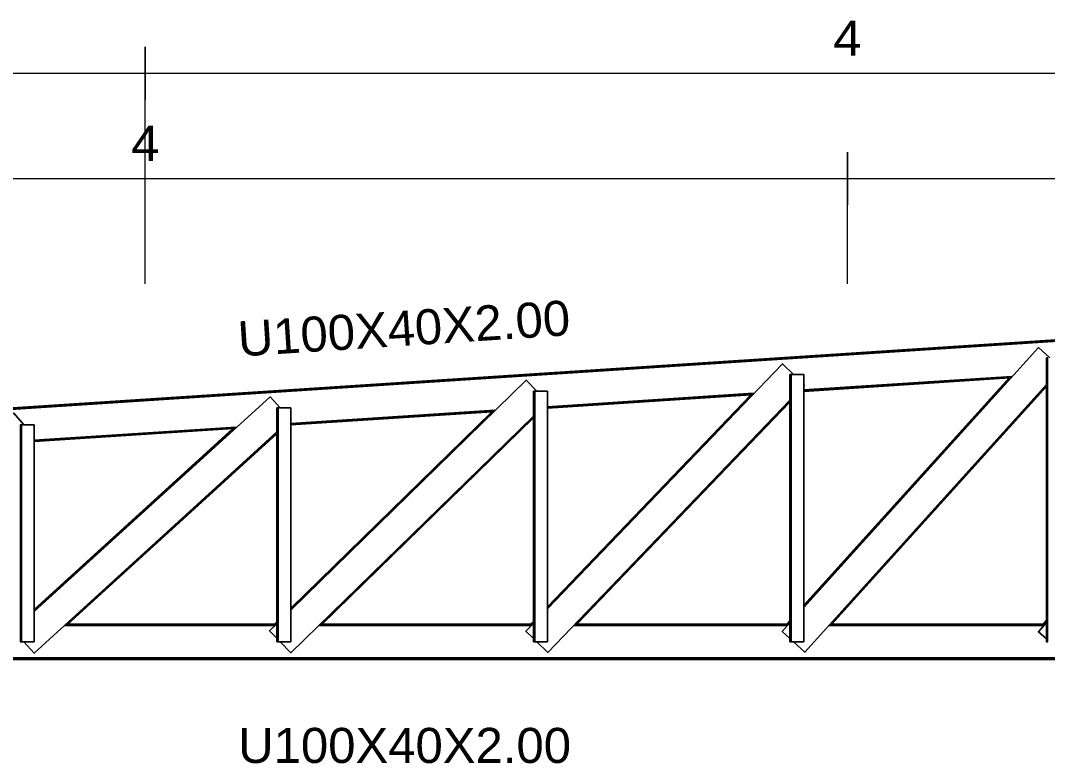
# Model space of a CAD drawing. Header units: millimetres. Extents: x 0 to 123, y 0 to 42.
# Drawn here: x 29.702 to 32.627, y 16.727 to 18.844 of the extents above; entities that cross this region are included whole.
import ezdxf
from ezdxf.enums import TextEntityAlignment as Align

# ---------------------------------------------------------------- set-up
doc = ezdxf.new("R2010")
doc.units = ezdxf.units.MM
for name, color, linetype, lineweight in [('BARRAS_DE_ACO', 7, 'Continuous', 0), ('COTAS', 13, 'Continuous', 0), ('REFERENCIA_DAS_BARRAS', 2, 'Continuous', 0)]:
    doc.layers.add(name, color=color, linetype=linetype, lineweight=lineweight)
doc.styles.add('CYPETXT', font='arial.ttf', dxfattribs={"height": 0.2})

msp = doc.modelspace()

# ---------------------------------------------------------------- linework, layer by layer
at = {"layer": 'BARRAS_DE_ACO'}
for p, q in [((26.78596, 17.55138), (35.5266, 18.12182)), ((35.5266, 18.12182), (26.78596, 17.55138)), ((26.79064, 17.55138), (35.52922, 18.12169)), ((35.52922, 18.12169), (26.79064, 17.55138)), ((26.80165, 17.55123), (35.54254, 18.12169)), ((35.54254, 18.12169), (26.80165, 17.55123)), ((32.60136, 17.91217), (32.60146, 17.91207)), ((32.6237, 17.07369), (32.6237, 17.88292)), ((32.62453, 17.88292), (32.62487, 17.88292)), ((32.62586, 17.88292), (32.62617, 17.88292)), ((31.87149, 17.86545), (31.87159, 17.86535)), ((31.14089, 17.81959), (31.14181, 17.81865)), ((31.14181, 17.81865), (31.17221, 17.78754)), ((31.89293, 17.07369), (31.89293, 17.83523)), ((31.89312, 17.83523), (31.89324, 17.83523)), ((31.89509, 17.83523), (31.8954, 17.83523)), ((31.89552, 17.83523), (31.89693, 17.83523)), ((31.93293, 17.83523), (31.93293, 17.07369)), ((31.93293, 17.79109), (32.52535, 17.82975)), ((32.52535, 17.82975), (31.93293, 17.79109)), ((31.93293, 17.17405), (32.52483, 17.82949)), ((32.52483, 17.82949), (31.93293, 17.17405)), ((31.93293, 17.78955), (32.52301, 17.82806)), ((32.52301, 17.82806), (31.93293, 17.78955)), ((31.93293, 17.17599), (32.52083, 17.82701)), ((32.52083, 17.82701), (31.93293, 17.17599)), ((31.93293, 17.78825), (32.52021, 17.82658)), ((32.52021, 17.82658), (31.93293, 17.78825)), ((31.93293, 17.17728), (32.51855, 17.82578)), ((32.51855, 17.82578), (31.93293, 17.17728)), ((31.93293, 17.78738), (32.51831, 17.82559)), ((32.51831, 17.82559), (31.93293, 17.78738)), ((31.93293, 17.17774), (32.5177, 17.82529)), ((32.5177, 17.82529), (31.93293, 17.17774)), ((31.93293, 17.78708), (32.51765, 17.82524)), ((32.51765, 17.82524), (31.93293, 17.78708)), ((32.51765, 17.82524), (31.93293, 17.17774)), ((31.93293, 17.17774), (32.51765, 17.82524)), ((32.51781, 17.82535), (32.5177, 17.82529)), ((32.51781, 17.82535), (32.51831, 17.82559)), ((32.5188, 17.8259), (32.51855, 17.82578)), ((32.5188, 17.8259), (32.52021, 17.82658)), ((32.52089, 17.82704), (32.52083, 17.82701)), ((32.52089, 17.82704), (32.52301, 17.82806)), ((32.52368, 17.8286), (32.52301, 17.82806)), ((32.52368, 17.8286), (32.5242, 17.829)), ((32.5242, 17.829), (32.52483, 17.82949)), ((31.16216, 17.07369), (31.16216, 17.78754)), ((31.16235, 17.78754), (31.16247, 17.78754)), ((31.16432, 17.78754), (31.16416, 17.78754)), ((31.16475, 17.78754), (31.16616, 17.78754)), ((31.20216, 17.78754), (31.20216, 17.07369)), ((32.6237, 17.80689), (31.93526, 17.04454)), ((32.00539, 17.11991), (32.6237, 17.80461)), ((32.6237, 17.80461), (32.00539, 17.11991)), ((32.00914, 17.12213), (32.6237, 17.80267)), ((32.6237, 17.80267), (32.00914, 17.12213)), ((32.01129, 17.12321), (32.6237, 17.80138)), ((32.6237, 17.80138), (32.01129, 17.12321)), ((32.01208, 17.12364), (32.6237, 17.80093)), ((32.6237, 17.80093), (32.01208, 17.12364)), ((30.41125, 17.77296), (30.41213, 17.77199)), ((30.41213, 17.77199), (30.44144, 17.73984)), ((30.41213, 17.77199), (30.44144, 17.73984)), ((31.20216, 17.74339), (31.78953, 17.78173)), ((31.78953, 17.78173), (31.20216, 17.74339)), ((31.20216, 17.16995), (31.78898, 17.78147)), ((31.78898, 17.78147), (31.20216, 17.16995)), ((31.20216, 17.74186), (31.78706, 17.78003)), ((31.78706, 17.78003), (31.20216, 17.74186)), ((31.20216, 17.17182), (31.78479, 17.77897)), ((31.78479, 17.77897), (31.20216, 17.17182)), ((31.20216, 17.74056), (31.78413, 17.77854)), ((31.78413, 17.77854), (31.20216, 17.74056)), ((31.20216, 17.17307), (31.78239, 17.77773)), ((31.78239, 17.77773), (31.20216, 17.17307)), ((31.20216, 17.73969), (31.78214, 17.77754)), ((31.78214, 17.77754), (31.20216, 17.73969)), ((31.20216, 17.17351), (31.78151, 17.77725)), ((31.78151, 17.77725), (31.20216, 17.17351)), ((31.20216, 17.73938), (31.78145, 17.77719)), ((31.20216, 17.73938), (31.78145, 17.77719)), ((31.78145, 17.77719), (31.20216, 17.73938)), ((31.20216, 17.73938), (31.78145, 17.77719)), ((31.89293, 17.76194), (31.20359, 17.04357)), ((31.27897, 17.11991), (31.89293, 17.75972)), ((31.89293, 17.75972), (31.27897, 17.11991)), ((31.2829, 17.12213), (31.89293, 17.75785)), ((31.89293, 17.75785), (31.2829, 17.12213)), ((31.28514, 17.12321), (31.89293, 17.7566)), ((31.89293, 17.7566), (31.28514, 17.12321)), ((31.28597, 17.12364), (31.89293, 17.75616)), ((31.28602, 17.12369), (31.89293, 17.75616)), ((31.78168, 17.77733), (31.78151, 17.77725)), ((31.78168, 17.77733), (31.78214, 17.77754)), ((31.78282, 17.77793), (31.78239, 17.77773)), ((31.78282, 17.77793), (31.78413, 17.77854)), ((31.7851, 17.77912), (31.78479, 17.77897)), ((31.7851, 17.77912), (31.78706, 17.78003)), ((31.78795, 17.7807), (31.78706, 17.78003)), ((31.78795, 17.7807), (31.78826, 17.78093)), ((31.78826, 17.78093), (31.78898, 17.78147)), ((30.4314, 17.07369), (30.4314, 17.73984)), ((30.43309, 17.73984), (30.4334, 17.73984)), ((30.43355, 17.73984), (30.43386, 17.73984)), ((30.43398, 17.73984), (30.4354, 17.73984)), ((30.4714, 17.73984), (30.4714, 17.07369)), ((30.4714, 17.6957), (31.05292, 17.73365)), ((31.05292, 17.73365), (30.4714, 17.6957)), ((30.4714, 17.1659), (31.05234, 17.73339)), ((31.05234, 17.73339), (30.4714, 17.1659)), ((30.4714, 17.69417), (31.0503, 17.73195)), ((31.0503, 17.73195), (30.4714, 17.69417)), ((30.4714, 17.16772), (31.04791, 17.73088)), ((31.04791, 17.73088), (30.4714, 17.16772)), ((30.4714, 17.69287), (31.04722, 17.73045)), ((31.04722, 17.73045), (30.4714, 17.69287)), ((30.4714, 17.16893), (31.04539, 17.72963)), ((31.04539, 17.72963), (30.4714, 17.16893)), ((30.4714, 17.692), (31.04512, 17.72944)), ((31.04512, 17.72944), (30.4714, 17.692)), ((30.4714, 17.16935), (31.04446, 17.72914)), ((31.04446, 17.72914), (30.4714, 17.16935)), ((30.4714, 17.69169), (31.0444, 17.72909)), ((30.4714, 17.69169), (31.0444, 17.72909)), ((31.0444, 17.72909), (30.4714, 17.69169)), ((31.0444, 17.72909), (30.4714, 17.16935)), ((30.4714, 17.69169), (31.0444, 17.72909)), ((30.4714, 17.16935), (31.0444, 17.72909)), ((31.0447, 17.72925), (31.04446, 17.72914)), ((31.0447, 17.72925), (31.04512, 17.72944)), ((31.04602, 17.72991), (31.04539, 17.72963)), ((31.04602, 17.72991), (31.04722, 17.73045)), ((31.04851, 17.73115), (31.04791, 17.73088)), ((31.04851, 17.73115), (31.0503, 17.73195)), ((31.05143, 17.73275), (31.0503, 17.73195)), ((31.05143, 17.73275), (31.05151, 17.73281)), ((31.05151, 17.73281), (31.05234, 17.73339)), ((29.68257, 17.72536), (29.71067, 17.69215)), ((29.70208, 17.7023), (29.71067, 17.69215)), ((30.47163, 17.70673), (30.4714, 17.70698)), ((30.4714, 17.70698), (30.47163, 17.70673)), ((31.16216, 17.71692), (30.47183, 17.04257)), ((30.5532, 17.11991), (31.16216, 17.71478)), ((31.16216, 17.71478), (30.5532, 17.11991)), ((30.55732, 17.12213), (31.16216, 17.71296)), ((31.16216, 17.71296), (30.55732, 17.12213)), ((30.55967, 17.12321), (31.16216, 17.71175)), ((31.16216, 17.71175), (30.55967, 17.12321)), ((30.56055, 17.12364), (31.16216, 17.71132)), ((31.16216, 17.71132), (30.56055, 17.12364)), ((29.70278, 17.69215), (29.70263, 17.69215)), ((29.70263, 17.69215), (29.7031, 17.69215)), ((29.7031, 17.69215), (29.70321, 17.69215)), ((30.4314, 17.67183), (29.73997, 17.04154)), ((29.74063, 17.69215), (29.74063, 17.07369)), ((29.74063, 17.64801), (30.31532, 17.68551)), ((30.31532, 17.68551), (29.74063, 17.64801)), ((29.74063, 17.16193), (30.31471, 17.68525)), ((30.31471, 17.68525), (29.74063, 17.16193)), ((29.74063, 17.64647), (30.31254, 17.6838)), ((30.31254, 17.6838), (29.74063, 17.64647)), ((29.74063, 17.16369), (30.31001, 17.68272)), ((30.31001, 17.68272), (29.74063, 17.16369)), ((29.74063, 17.64517), (30.30927, 17.68229)), ((30.30927, 17.68229), (29.74063, 17.64517)), ((29.74063, 17.16486), (30.30734, 17.68146)), ((30.30734, 17.68146), (29.74063, 17.16486)), ((29.74063, 17.6443), (30.30705, 17.68127)), ((30.30705, 17.68127), (29.74063, 17.6443)), ((29.74063, 17.16527), (30.30635, 17.68097)), ((30.30635, 17.68097), (29.74063, 17.16527)), ((29.74063, 17.644), (30.30629, 17.68092)), ((30.30629, 17.68092), (29.74063, 17.644)), ((30.30629, 17.68092), (29.74063, 17.16527)), ((29.74063, 17.16527), (30.30629, 17.68092)), ((29.82821, 17.11991), (30.4314, 17.66976)), ((30.4314, 17.66976), (29.82821, 17.11991)), ((29.83257, 17.12213), (30.4314, 17.668)), ((30.4314, 17.668), (29.83257, 17.12213)), ((30.30667, 17.68111), (30.30635, 17.68097)), ((30.30667, 17.68111), (30.30705, 17.68127)), ((30.30819, 17.68183), (30.30734, 17.68146)), ((30.30819, 17.68183), (30.30927, 17.68229)), ((30.31092, 17.68311), (30.31001, 17.68272)), ((30.31092, 17.68311), (30.31254, 17.6838)), ((30.31394, 17.68474), (30.31471, 17.68525)), ((29.83505, 17.12321), (30.4314, 17.66683)), ((30.4314, 17.66683), (29.83505, 17.12321)), ((29.83597, 17.12364), (30.4314, 17.66641)), ((30.4314, 17.66641), (29.83597, 17.12364)), ((29.82765, 17.11969), (30.4244, 17.11969)), ((30.4244, 17.11969), (29.82765, 17.11969)), ((29.8293, 17.12061), (29.83023, 17.12122)), ((29.83225, 17.122), (29.83023, 17.12122)), ((29.83023, 17.12122), (30.42509, 17.12122)), ((30.42509, 17.12122), (29.83023, 17.12122)), ((29.83225, 17.122), (29.83257, 17.12213)), ((29.83257, 17.12213), (29.833, 17.12237)), ((29.833, 17.12237), (29.83326, 17.12252)), ((29.83461, 17.12304), (29.83326, 17.12252)), ((29.83326, 17.12252), (30.42488, 17.12252)), ((30.42488, 17.12252), (29.83326, 17.12252)), ((29.83461, 17.12304), (29.83505, 17.12321)), ((29.83505, 17.12321), (29.83525, 17.12334)), ((29.83525, 17.12334), (29.83532, 17.12338)), ((29.83579, 17.12357), (29.83532, 17.12338)), ((29.83532, 17.12338), (30.4247, 17.12338)), ((30.4247, 17.12338), (29.83532, 17.12338)), ((29.83579, 17.12357), (29.83597, 17.12364)), ((29.83603, 17.12369), (30.42465, 17.12369)), ((30.42465, 17.12369), (29.83603, 17.12369)), ((30.4314, 17.12469), (30.41104, 17.10481)), ((30.42431, 17.11991), (30.4314, 17.12683)), ((30.4314, 17.12683), (30.42431, 17.11991)), ((30.42459, 17.12364), (30.4314, 17.13028)), ((30.4314, 17.13028), (30.42459, 17.12364)), ((30.42459, 17.12321), (30.4314, 17.12986)), ((30.4314, 17.12986), (30.42459, 17.12321)), ((30.42459, 17.12321), (30.4247, 17.12338)), ((30.42463, 17.12355), (30.4247, 17.12338)), ((30.42465, 17.12369), (30.4314, 17.13028)), ((30.42468, 17.12299), (30.42488, 17.12252)), ((30.42473, 17.12213), (30.4314, 17.12864)), ((30.4314, 17.12864), (30.42473, 17.12213)), ((30.42473, 17.12213), (30.42488, 17.12252)), ((30.55266, 17.11969), (31.15424, 17.11969)), ((31.15424, 17.11969), (30.55266, 17.11969)), ((30.55405, 17.1205), (30.5551, 17.12122)), ((30.55677, 17.1219), (30.5551, 17.12122)), ((30.5551, 17.12122), (31.15487, 17.12122)), ((31.15487, 17.12122), (30.5551, 17.12122)), ((30.55677, 17.1219), (30.55732, 17.12213)), ((30.55732, 17.12213), (30.55769, 17.12235)), ((30.55769, 17.12235), (30.55797, 17.12252)), ((30.55909, 17.12297), (30.55797, 17.12252)), ((30.55797, 17.12252), (31.15461, 17.12252)), ((31.15461, 17.12252), (30.55797, 17.12252)), ((30.55909, 17.12297), (30.55967, 17.12321)), ((30.55967, 17.12321), (30.55985, 17.12333)), ((30.55985, 17.12333), (30.55993, 17.12338)), ((30.56032, 17.12354), (30.55993, 17.12338)), ((30.55993, 17.12338), (31.15441, 17.12338)), ((31.15441, 17.12338), (30.55993, 17.12338)), ((30.56032, 17.12354), (30.56055, 17.12364)), ((30.5606, 17.12369), (31.15436, 17.12369)), ((31.15436, 17.12369), (30.5606, 17.12369)), ((31.16216, 17.12605), (31.14082, 17.10381)), ((31.15415, 17.11991), (31.16216, 17.12826)), ((31.16216, 17.12826), (31.15415, 17.11991)), ((31.15431, 17.12364), (31.16216, 17.13183)), ((31.16216, 17.13183), (31.15431, 17.12364)), ((31.15432, 17.12321), (31.16216, 17.13139)), ((31.16216, 17.13139), (31.15432, 17.12321)), ((31.15432, 17.12321), (31.15441, 17.12338)), ((31.15435, 17.12353), (31.15441, 17.12338)), ((31.16216, 17.13183), (31.15436, 17.12369)), ((31.15444, 17.12292), (31.15461, 17.12252)), ((31.15448, 17.12213), (31.16216, 17.13014)), ((31.16216, 17.13014), (31.15448, 17.12213)), ((31.15448, 17.12213), (31.15461, 17.12252)), ((31.27845, 17.11969), (31.88414, 17.11969)), ((31.88414, 17.11969), (31.27845, 17.11969)), ((31.27961, 17.12038), (31.28077, 17.12122)), ((31.28214, 17.1218), (31.28077, 17.12122)), ((31.28077, 17.12122), (31.8847, 17.12122)), ((31.8847, 17.12122), (31.28077, 17.12122)), ((31.28214, 17.1218), (31.2829, 17.12213)), ((31.2829, 17.12213), (31.28322, 17.12233)), ((31.28322, 17.12233), (31.28351, 17.12252)), ((31.28443, 17.12291), (31.28351, 17.12252)), ((31.28351, 17.12252), (31.88441, 17.12252)), ((31.88441, 17.12252), (31.28351, 17.12252)), ((31.28443, 17.12291), (31.28514, 17.12321)), ((31.28514, 17.12321), (31.28529, 17.12332)), ((31.28529, 17.12332), (31.28538, 17.12338)), ((31.2857, 17.12352), (31.28538, 17.12338)), ((31.28538, 17.12338), (31.88419, 17.12338)), ((31.88419, 17.12338), (31.28538, 17.12338)), ((31.2857, 17.12352), (31.28597, 17.12364)), ((31.28602, 17.12369), (31.88413, 17.12369)), ((31.88413, 17.12369), (31.28602, 17.12369)), ((31.89293, 17.12747), (31.87069, 17.10284)), ((31.88404, 17.11991), (31.89293, 17.12976)), ((31.89293, 17.12976), (31.88404, 17.11991)), ((31.88408, 17.12364), (31.89293, 17.13344)), ((31.89293, 17.13344), (31.88408, 17.12364)), ((31.88411, 17.12321), (31.89293, 17.13299)), ((31.89293, 17.13299), (31.88411, 17.12321)), ((31.88411, 17.12321), (31.88419, 17.12338)), ((31.88414, 17.1235), (31.88419, 17.12338)), ((31.88426, 17.12285), (31.88441, 17.12252)), ((31.8843, 17.12213), (31.89293, 17.13169)), ((31.89293, 17.13169), (31.8843, 17.12213)), ((31.8843, 17.12213), (31.88441, 17.12252)), ((32.0049, 17.11969), (32.61408, 17.11969)), ((32.61408, 17.11969), (32.0049, 17.11969)), ((32.00585, 17.12026), (32.00539, 17.11991)), ((32.00585, 17.12026), (32.00593, 17.12032)), ((32.00593, 17.12032), (32.0071, 17.12122)), ((32.00819, 17.1217), (32.0071, 17.12122)), ((32.0071, 17.12122), (32.61458, 17.12122)), ((32.61458, 17.12122), (32.0071, 17.12122)), ((32.00819, 17.1217), (32.00914, 17.12213)), ((32.00914, 17.12213), (32.00943, 17.12232)), ((32.00943, 17.12232), (32.00973, 17.12252)), ((32.01046, 17.12284), (32.00973, 17.12252)), ((32.00973, 17.12252), (32.61427, 17.12252)), ((32.61427, 17.12252), (32.00973, 17.12252)), ((32.01046, 17.12284), (32.01129, 17.12321)), ((32.01129, 17.12321), (32.01142, 17.12331)), ((32.01142, 17.12331), (32.01151, 17.12338)), ((32.01177, 17.1235), (32.01151, 17.12338)), ((32.01151, 17.12338), (32.61403, 17.12338)), ((32.61403, 17.12338), (32.01151, 17.12338)), ((32.01177, 17.1235), (32.01208, 17.12364)), ((32.01213, 17.12369), (32.61396, 17.12369)), ((32.61396, 17.12369), (32.01213, 17.12369)), ((32.6237, 17.12895), (32.60065, 17.10192)), ((32.61391, 17.12364), (32.6237, 17.13512)), ((32.6237, 17.13512), (32.61391, 17.12364)), ((32.61395, 17.12321), (32.6237, 17.13465)), ((32.6237, 17.13465), (32.61395, 17.12321)), ((32.61395, 17.12321), (32.61403, 17.12338)), ((32.6237, 17.13512), (32.61396, 17.12369)), ((32.61396, 17.12369), (32.6237, 17.13512)), ((32.61398, 17.11991), (32.6237, 17.13131)), ((32.6237, 17.13131), (32.61398, 17.11991)), ((32.61399, 17.12348), (32.61403, 17.12338)), ((32.61415, 17.12279), (32.61427, 17.12252)), ((32.61417, 17.12213), (32.6237, 17.13331)), ((32.6237, 17.13331), (32.61417, 17.12213)), ((32.61417, 17.12213), (32.61427, 17.12252)), ((30.41104, 17.10481), (30.4314, 17.08397)), ((30.41885, 17.09682), (30.4314, 17.08397)), ((31.14082, 17.10381), (31.13987, 17.10472)), ((31.14082, 17.10381), (31.16216, 17.08333)), ((31.16216, 17.08333), (31.14082, 17.10381)), ((31.87069, 17.10284), (31.86972, 17.10372)), ((31.87069, 17.10284), (31.89293, 17.08276)), ((31.89293, 17.08276), (31.87069, 17.10284)), ((32.60065, 17.10192), (32.59965, 17.10277)), ((32.60054, 17.10201), (32.60065, 17.10192)), ((32.60065, 17.10192), (32.6237, 17.08225)), ((32.6237, 17.08225), (32.60065, 17.10192)), ((32.60065, 17.10192), (32.60928, 17.09455)), ((29.7018, 17.07369), (29.70093, 17.07369)), ((29.7031, 17.07369), (29.7018, 17.07369)), ((29.7018, 17.07369), (29.70214, 17.07369)), ((29.7031, 17.07369), (29.70321, 17.07369)), ((29.70463, 17.07369), (29.7031, 17.07369)), ((29.7031, 17.07369), (29.70321, 17.07369)), ((29.70321, 17.07369), (29.70386, 17.07369)), ((29.74063, 17.07369), (29.70463, 17.07369)), ((29.73997, 17.04154), (29.71067, 17.07369)), ((29.71067, 17.07369), (29.73997, 17.04154)), ((30.4317, 17.07369), (30.4314, 17.07369)), ((30.43257, 17.07369), (30.4317, 17.07369)), ((30.43386, 17.07369), (30.43257, 17.07369)), ((30.43257, 17.07369), (30.4329, 17.07369)), ((30.43257, 17.07369), (30.4334, 17.07369)), ((30.4354, 17.07369), (30.43386, 17.07369)), ((30.43398, 17.07369), (30.4354, 17.07369)), ((30.4714, 17.07369), (30.4354, 17.07369)), ((30.47183, 17.04257), (30.44144, 17.07369)), ((31.16247, 17.07369), (31.16216, 17.07369)), ((31.16216, 17.07369), (31.16228, 17.07369)), ((31.16334, 17.07369), (31.16247, 17.07369)), ((31.16247, 17.07369), (31.1628, 17.07369)), ((31.16463, 17.07369), (31.16334, 17.07369)), ((31.16334, 17.07369), (31.16367, 17.07369)), ((31.16416, 17.07369), (31.16432, 17.07369)), ((31.16616, 17.07369), (31.16463, 17.07369)), ((31.16616, 17.07369), (31.20216, 17.07369)), ((31.20359, 17.04357), (31.17221, 17.07369)), ((31.89324, 17.07369), (31.89293, 17.07369)), ((31.89411, 17.07369), (31.89324, 17.07369)), ((31.8954, 17.07369), (31.89411, 17.07369)), ((31.89693, 17.07369), (31.8954, 17.07369)), ((31.93293, 17.07369), (31.89693, 17.07369)), ((31.93526, 17.04454), (31.90298, 17.07369)), ((32.62401, 17.07369), (32.6237, 17.07369)), ((32.6237, 17.07369), (32.62382, 17.07369)), ((32.62487, 17.07369), (32.62401, 17.07369)), ((32.62617, 17.07369), (32.62487, 17.07369)), ((32.6277, 17.07369), (32.62617, 17.07369)), ((26.20682, 17.02769), (35.40682, 17.02769)), ((35.40682, 17.02769), (26.20682, 17.02769)), ((26.20682, 17.02616), (35.40682, 17.02616)), ((35.40682, 17.02616), (26.20682, 17.02616)), ((26.20682, 17.02486), (35.40682, 17.02486)), ((35.40682, 17.02486), (26.20682, 17.02486)), ((26.20682, 17.02399), (35.40682, 17.02399)), ((35.40682, 17.02399), (26.20682, 17.02399)), ((26.20682, 17.02369), (35.40682, 17.02369)), ((35.40682, 17.02369), (26.20682, 17.02369)), ((29.73997, 17.04154), (29.74086, 17.04057)), ((29.74086, 17.04057), (29.73997, 17.04154)), ((30.47183, 17.04257), (30.47275, 17.04163)), ((30.47275, 17.04163), (30.47183, 17.04257)), ((31.20359, 17.04357), (31.20454, 17.04266)), ((31.20454, 17.04266), (31.20359, 17.04357)), ((31.93526, 17.04454), (31.93623, 17.04366)), ((31.93623, 17.04366), (31.93526, 17.04454)), ((31.93526, 17.04454), (31.93533, 17.04447))]:
    msp.add_line(p, q, dxfattribs=at)
for points in [[(26.80405, 17.55009), (35.55373, 18.12112), (35.55369, 18.12169)], [(26.80505, 17.54862), (35.55383, 18.11959), (35.55373, 18.12112), (26.80405, 17.55009)], [(35.55682, 18.07369), (35.55383, 18.11959), (26.80505, 17.54862)], [(31.93293, 17.17177), (32.60146, 17.91207), (32.60049, 17.91295)], [(32.63375, 17.88292), (32.60146, 17.91207), (31.93293, 17.17177)], [(32.60049, 17.91295), (32.60146, 17.91207), (32.63375, 17.88292)], [(32.6237, 17.88292), (32.62401, 17.88292), (32.62487, 17.88292), (32.62617, 17.88292), (32.62586, 17.88292)], [(32.62617, 17.88292), (32.6277, 17.88292), (32.62694, 17.88292)], [(31.20216, 17.16773), (31.87159, 17.86535), (31.87064, 17.86625)], [(31.90298, 17.83523), (31.87159, 17.86535), (31.20216, 17.16773)], [(31.87064, 17.86625), (31.87159, 17.86535), (31.90298, 17.83523)], [(30.4714, 17.16376), (31.14181, 17.81865), (31.14089, 17.81959)], [(31.17221, 17.78754), (31.14181, 17.81865), (30.4714, 17.16376)], [(31.89293, 17.83523), (31.89324, 17.83523), (31.89411, 17.83523), (31.8954, 17.83523), (31.89509, 17.83523)], [(31.89463, 17.83523), (31.89493, 17.83523), (31.8954, 17.83523)], [(31.8954, 17.83523), (31.89693, 17.83523), (31.93293, 17.83523)], [(32.51855, 17.82578), (32.51839, 17.82565), (32.51831, 17.82559)], [(32.52083, 17.82701), (32.5205, 17.82678), (32.52021, 17.82658)], [(31.16216, 17.78754), (31.16247, 17.78754), (31.16334, 17.78754), (31.16463, 17.78754)], [(31.16386, 17.78754), (31.16416, 17.78754), (31.16463, 17.78754)], [(31.16463, 17.78754), (31.16616, 17.78754), (31.20216, 17.78754)], [(31.90298, 17.07369), (31.93526, 17.04454), (32.6237, 17.80689)], [(31.93293, 17.80362), (31.93436, 17.80511), (31.93293, 17.80648)], [(31.93293, 17.80648), (31.93436, 17.80511), (31.93531, 17.8042)], [(31.93531, 17.8042), (31.93436, 17.80511), (31.93293, 17.80362)], [(29.74063, 17.15986), (30.41213, 17.77199), (30.41125, 17.77296)], [(30.44144, 17.73984), (30.41213, 17.77199), (29.74063, 17.15986)], [(31.17221, 17.07369), (31.20359, 17.04357), (31.89293, 17.76194)], [(31.20216, 17.75599), (31.2026, 17.75642), (31.20216, 17.75687)], [(31.20216, 17.75687), (31.2026, 17.75642), (31.20352, 17.75548)], [(31.20352, 17.75548), (31.2026, 17.75642), (31.20216, 17.75599)], [(31.28602, 17.12369), (31.89293, 17.75616), (31.28597, 17.12364)], [(31.78239, 17.77773), (31.78222, 17.7776), (31.78214, 17.77754)], [(31.78479, 17.77897), (31.78441, 17.77872), (31.78413, 17.77854)], [(30.4314, 17.73984), (30.4317, 17.73984), (30.43257, 17.73984), (30.43386, 17.73984), (30.43355, 17.73984)], [(30.43386, 17.73984), (30.4354, 17.73984), (30.4714, 17.73984)], [(31.04539, 17.72963), (31.04519, 17.72949), (31.04512, 17.72944)], [(31.04791, 17.73088), (31.04747, 17.73061), (31.04722, 17.73045)], [(29.71067, 17.69215), (29.68257, 17.72536), (29.00986, 17.15603)], [(30.44144, 17.07369), (30.47183, 17.04257), (31.16216, 17.71692)], [(29.70063, 17.69215), (29.70093, 17.69215), (29.7018, 17.69215), (29.7031, 17.69215)], [(29.70321, 17.69215), (29.7031, 17.69215), (29.70463, 17.69215), (29.74063, 17.69215)], [(29.71067, 17.07369), (29.73997, 17.04154), (30.4314, 17.67183)], [(30.30734, 17.68146), (30.3071, 17.68131), (30.30705, 17.68127)], [(30.31001, 17.68272), (30.3095, 17.68242), (30.30927, 17.68229)], [(30.31394, 17.68474), (30.31375, 17.68461), (30.31254, 17.6838)], [(29.8293, 17.12061), (29.82902, 17.12043), (29.82821, 17.11991)], [(30.41013, 17.10574), (30.41104, 17.10481), (30.4314, 17.12469)], [(30.42463, 17.12355), (30.4246, 17.12363), (30.42459, 17.12364)], [(30.42468, 17.12299), (30.4246, 17.12319), (30.42459, 17.12321)], [(30.55405, 17.1205), (30.5539, 17.12039), (30.5532, 17.11991)], [(31.13987, 17.10472), (31.14082, 17.10381), (31.16216, 17.12605)], [(31.15435, 17.12353), (31.15431, 17.12363), (31.15431, 17.12364)], [(31.15444, 17.12292), (31.15433, 17.12319), (31.15432, 17.12321)], [(31.27961, 17.12038), (31.27958, 17.12036), (31.27897, 17.11991)], [(31.86972, 17.10372), (31.87069, 17.10284), (31.89293, 17.12747)], [(31.88414, 17.1235), (31.88408, 17.12363), (31.88408, 17.12364)], [(31.88426, 17.12285), (31.88411, 17.12319), (31.88411, 17.12321)], [(32.59965, 17.10277), (32.60065, 17.10192), (32.6237, 17.12895)], [(32.61399, 17.12348), (32.61392, 17.12363), (32.61391, 17.12364)], [(32.61415, 17.12279), (32.61396, 17.12319), (32.61395, 17.12321)], [(30.4314, 17.08397), (30.41104, 17.10481), (30.41013, 17.10574)]]:
    msp.add_lwpolyline(points, dxfattribs=at)
for points in [[(32.6237, 17.07369), (32.62401, 17.07369), (32.62401, 17.88292), (32.6237, 17.88292), (32.6237, 17.07369)], [(32.62401, 17.07369), (32.62487, 17.07369), (32.62487, 17.88292), (32.62401, 17.88292), (32.62401, 17.07369)], [(32.62487, 17.07369), (32.62617, 17.07369), (32.62617, 17.88292), (32.62487, 17.88292), (32.62487, 17.07369)], [(32.62617, 17.07369), (32.6277, 17.07369), (32.6277, 17.88292), (32.62617, 17.88292), (32.62617, 17.07369)], [(31.89293, 17.07369), (31.89324, 17.07369), (31.89324, 17.83523), (31.89293, 17.83523), (31.89293, 17.07369)], [(31.89324, 17.07369), (31.89411, 17.07369), (31.89411, 17.83523), (31.89324, 17.83523), (31.89324, 17.07369)], [(31.89411, 17.07369), (31.8954, 17.07369), (31.8954, 17.83523), (31.89411, 17.83523), (31.89411, 17.07369)], [(31.8954, 17.07369), (31.89693, 17.07369), (31.89693, 17.83523), (31.8954, 17.83523), (31.8954, 17.07369)], [(31.89693, 17.07369), (31.93293, 17.07369), (31.93293, 17.83523), (31.89693, 17.83523), (31.89693, 17.07369)], [(31.16216, 17.07369), (31.16247, 17.07369), (31.16247, 17.78754), (31.16216, 17.78754), (31.16216, 17.07369)], [(31.16247, 17.07369), (31.16334, 17.07369), (31.16334, 17.78754), (31.16247, 17.78754), (31.16247, 17.07369)], [(31.16334, 17.07369), (31.16463, 17.07369), (31.16463, 17.78754), (31.16334, 17.78754), (31.16334, 17.07369)], [(31.16463, 17.07369), (31.16616, 17.07369), (31.16616, 17.78754), (31.16463, 17.78754), (31.16463, 17.07369)], [(31.16616, 17.07369), (31.20216, 17.07369), (31.20216, 17.78754), (31.16616, 17.78754), (31.16616, 17.07369)], [(30.4314, 17.07369), (30.4317, 17.07369), (30.4317, 17.73984), (30.4314, 17.73984), (30.4314, 17.07369)], [(30.4317, 17.07369), (30.43257, 17.07369), (30.43257, 17.73984), (30.4317, 17.73984), (30.4317, 17.07369)], [(30.43257, 17.07369), (30.43386, 17.07369), (30.43386, 17.73984), (30.43257, 17.73984), (30.43257, 17.07369)], [(30.43386, 17.07369), (30.4354, 17.07369), (30.4354, 17.73984), (30.43386, 17.73984), (30.43386, 17.07369)], [(30.4354, 17.07369), (30.4714, 17.07369), (30.4714, 17.73984), (30.4354, 17.73984), (30.4354, 17.07369)], [(29.70093, 17.07369), (29.7018, 17.07369), (29.7018, 17.69215), (29.70093, 17.69215), (29.70093, 17.07369)], [(29.7018, 17.07369), (29.7031, 17.07369), (29.7031, 17.69215), (29.7018, 17.69215), (29.7018, 17.07369)], [(29.7031, 17.07369), (29.70463, 17.07369), (29.70463, 17.69215), (29.7031, 17.69215), (29.7031, 17.07369)], [(29.70463, 17.07369), (29.74063, 17.07369), (29.74063, 17.69215), (29.70463, 17.69215), (29.70463, 17.07369)], [(31.16616, 17.07369), (31.20216, 17.07369), (31.16616, 17.07369)]]:
    msp.add_lwpolyline(points, close=True, dxfattribs=at)
at = {"layer": 'COTAS'}
for p, q in [((30.05682, 18.61869), (30.05682, 18.76869)), ((30.05682, 18.76869), (30.05682, 18.61869)), ((26.05682, 18.69369), (30.05682, 18.69369)), ((30.05682, 18.69369), (34.05682, 18.69369)), ((30.05682, 18.09369), (30.05682, 18.69369)), ((32.05682, 18.31869), (32.05682, 18.46869)), ((32.05682, 18.46869), (32.05682, 18.31869)), ((28.05682, 18.39369), (32.05682, 18.39369)), ((32.05682, 18.39369), (34.05682, 18.39369)), ((32.05682, 18.09369), (32.05682, 18.39369))]:
    msp.add_line(p, q, dxfattribs=at)

# ---------------------------------------------------------------- texts
at = {"layer": 'COTAS', "style": 'CYPETXT', "width": 1.042546}
for p, p2 in [((32.01632, 18.74369), (32.09732, 18.74369)), ((30.01632, 18.44369), (30.09732, 18.44369))]:
    msp.add_text('4', height=0.1, dxfattribs=at).set_placement(p, p2, align=Align.FIT)
at = {"layer": 'REFERENCIA_DAS_BARRAS', "color": 1, "style": 'CYPETXT', "width": 1.00039}
msp.add_text('U100X40X2.00', height=0.1, rotation=3.70079, dxfattribs=at).set_placement((30.32383, 17.88634), (31.26984, 17.94753), align=Align.FIT)
msp.add_text('U100X40X2.00', height=0.1, dxfattribs=at).set_placement((30.32151, 16.72844), (31.26949, 16.72844), align=Align.FIT)

doc.saveas('drawing.dxf')
